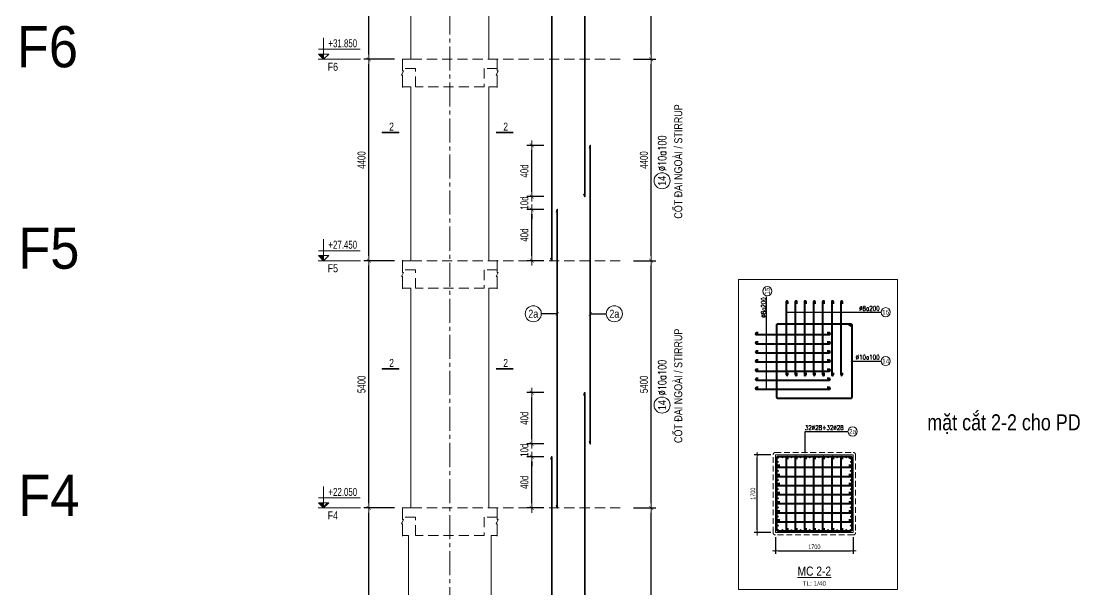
# Model space of a CAD drawing. Header units: millimetres. Extents: x 49323 to 380960, y -6102 to 181761.
# Drawn here: x 104158 to 127262, y 29842 to 42264 of the extents above; entities that cross this region are included whole.
import ezdxf
from ezdxf.enums import TextEntityAlignment as Align

# ---------------------------------------------------------------- set-up
doc = ezdxf.new("R2010")
doc.units = ezdxf.units.MM
doc.linetypes.add('CENTER2', pattern=[1.125, 0.75, -0.125, 0.125, -0.125])
doc.linetypes.add('HIDDEN2', pattern=[4.7625, 3.175, -1.5875])
doc.layers.get('0').update_dxf_attribs({"lineweight": 20})
doc.layers.get('Defpoints').update_dxf_attribs({"color": 151, "lineweight": 9})
for name, color, linetype, lineweight in [('kata_thep chu', 4, 'Continuous', 35), ('NDC_S_ANNO', 7, 'Continuous', 20), ('NDC_S_AXIS', 5, 'CENTER2', 13), ('NDC_S_BREAK-LINE', 1, 'Continuous', 15), ('NDC_S_CONTINUOUS', 3, 'Continuous', 20), ('NDC_S_DIM', 1, 'Continuous', 15), ('NDC_S_HIDDEN', 8, 'HIDDEN2', 13), ('NDC_S_LEADER', 1, 'Continuous', 15), ('NDC_S_REBAR', 4, 'Continuous', 35), ('NDC_S_STIRRUP', 4, 'Continuous', 40), ('NDC_S_SYMBOL', 1, 'Continuous', 15), ('NDC_S_TEXT SYMBOL', 7, 'Continuous', 20), ('NDC_S_THIN LINE', 8, 'Continuous', 9), ('NDC_S_VN TEXT', 7, 'Continuous', 20)]:
    doc.layers.add(name, color=color, linetype=linetype, lineweight=lineweight)
doc.styles.add('ARIAL', font='arial.ttf', dxfattribs={"width": 0.8})
doc.styles.add('DrawingTitle', font='FRADM.TTF', dxfattribs={"width": 0.95})
doc.styles.add('NDC_ANNO', font='', dxfattribs={"width": 0.8})
doc.styles.add('NDC_DIM', font='', dxfattribs={"width": 0.75})
doc.styles.add('NDC_EN TXT', font='romans.shx', dxfattribs={"width": 0.8})
doc.styles.add('NDC_VIE TXT', font='arial.ttf', dxfattribs={"width": 0.8})
doc.styles.get('NDC_ANNO').set_extended_font_data('Dotum')
doc.styles.get('NDC_DIM').set_extended_font_data('Dotum')
doc.dimstyles.new('NDC_dim_40', dxfattribs={"dimscale": 40, "dimtxt": 2.5, "dimasz": 1.5, "dimexe": 1.5, "dimexo": 2.5, "dimgap": 1, "dimtad": 1, "dimdec": 0, "dimzin": 0, "dimdsep": 46, "dimtxsty": 'NDC_DIM', "dimblk": 'DIMMARK', "dimcen": 0.09, "dimdle": 1.2, "dimclrd": 1, "dimclre": 1, "dimclrt": 3, "dimadec": 0, "dimazin": 0, "dimtfac": 1, "dimtdec": 0, "dimtix": 1, "dimtofl": 0, "dimtmove": 0, "dimatfit": 3, "dimfxl": 8, "dimfxlon": 1, "dimtolj": 1, "dimtzin": 0, "dimarcsym": 0})
doc.dimstyles.new('NDC_dim_70', dxfattribs={"dimscale": 70, "dimtxt": 2.5, "dimasz": 1.5, "dimexe": 1.5, "dimexo": 2.5, "dimgap": 1, "dimtad": 1, "dimdec": 0, "dimzin": 0, "dimdsep": 46, "dimtxsty": 'NDC_DIM', "dimblk": 'DIMMARK', "dimcen": 0.09, "dimdle": 1.2, "dimclrd": 1, "dimclre": 1, "dimclrt": 3, "dimadec": 0, "dimazin": 0, "dimtfac": 1, "dimtdec": 0, "dimtix": 1, "dimtofl": 0, "dimtmove": 0, "dimatfit": 3, "dimfxl": 8, "dimfxlon": 1, "dimtolj": 1, "dimtzin": 0, "dimarcsym": 0})
doc.dimstyles.new('NDC_dim_75', dxfattribs={"dimscale": 75, "dimtxt": 2.5, "dimasz": 1.5, "dimexe": 1.5, "dimexo": 2.5, "dimgap": 1, "dimtad": 1, "dimdec": 0, "dimzin": 0, "dimdsep": 46, "dimtxsty": 'NDC_DIM', "dimblk": 'DIMMARK', "dimcen": 0.09, "dimdle": 1.2, "dimclrd": 1, "dimclre": 1, "dimclrt": 3, "dimadec": 0, "dimazin": 0, "dimtfac": 1, "dimtdec": 0, "dimtix": 1, "dimtofl": 0, "dimtmove": 0, "dimatfit": 3, "dimfxl": 8, "dimfxlon": 1, "dimtolj": 1, "dimtzin": 0, "dimarcsym": 0})

# ---------------------------------------------------------------- blocks, each defined once
blk = doc.blocks.new('DIMMARK')
at = {"layer": 'NDC_S_DIM', "color": 1}
blk.add_line((-1.5, 0), (1, 0), dxfattribs=at)
at = {"layer": 'NDC_S_DIM', "color": 2, "const_width": 0.1}
blk.add_lwpolyline([(-0.42, -0.42), (0.42, 0.42)], dxfattribs=at)
blk = doc.blocks.new('*D16')
at = {"layer": 'Defpoints', "color": 0, "transparency": 16777216}
for p in [(111745, 31631), (112663, 31631), (112613, 25631)]:
    blk.add_point(p, dxfattribs=at)
at = {"layer": 'NDC_S_DIM', "color": 1, "lineweight": -2, "transparency": 16777216}
for p, q in [((112305, 31631), (111640, 31631)), ((111745, 25736), (111745, 31526)), ((112305, 25631), (111640, 25631))]:
    blk.add_line(p, q, dxfattribs=at)
at = {"layer": 'NDC_S_DIM', "color": 1, "lineweight": -2, "transparency": 16777216, "xscale": 105, "yscale": 105, "zscale": 105}
for p, rotation in [((111745, 31631), 90), ((111745, 25631), 270)]:
    blk.add_blockref('DIMMARK', p, dxfattribs=dict(at, rotation=rotation))
at = {"layer": 'NDC_S_DIM', "color": 3, "transparency": 16777216, "insert": (111587, 28631), "char_height": 175, "attachment_point": 5, "rotation": 90, "style": 'NDC_DIM'}
blk.add_mtext('\\A1;6000', dxfattribs=at)
blk = doc.blocks.new('*D17')
at = {"layer": 'Defpoints', "color": 0, "transparency": 16777216}
for p in [(111745, 37031), (112663, 37031), (112663, 31631)]:
    blk.add_point(p, dxfattribs=at)
at = {"layer": 'NDC_S_DIM', "color": 1, "lineweight": -2, "transparency": 16777216}
for p, q in [((112305, 37031), (111640, 37031)), ((111745, 31736), (111745, 36926)), ((112305, 31631), (111640, 31631))]:
    blk.add_line(p, q, dxfattribs=at)
at = {"layer": 'NDC_S_DIM', "color": 1, "lineweight": -2, "transparency": 16777216, "xscale": 105, "yscale": 105, "zscale": 105}
for p, rotation in [((111745, 37031), 90), ((111745, 31631), 270)]:
    blk.add_blockref('DIMMARK', p, dxfattribs=dict(at, rotation=rotation))
at = {"layer": 'NDC_S_DIM', "color": 3, "transparency": 16777216, "insert": (111587, 34331), "char_height": 175, "attachment_point": 5, "rotation": 90, "style": 'NDC_DIM'}
blk.add_mtext('\\A1;5400', dxfattribs=at)
blk = doc.blocks.new('*D18')
at = {"layer": 'Defpoints', "color": 0, "transparency": 16777216}
for p in [(111745, 41431), (112663, 41431), (112663, 37031)]:
    blk.add_point(p, dxfattribs=at)
at = {"layer": 'NDC_S_DIM', "color": 1, "lineweight": -2, "transparency": 16777216}
for p, q in [((112305, 41431), (111640, 41431)), ((111745, 37136), (111745, 41326)), ((112305, 37031), (111640, 37031))]:
    blk.add_line(p, q, dxfattribs=at)
at = {"layer": 'NDC_S_DIM', "color": 1, "lineweight": -2, "transparency": 16777216, "xscale": 105, "yscale": 105, "zscale": 105}
for p, rotation in [((111745, 41431), 90), ((111745, 37031), 270)]:
    blk.add_blockref('DIMMARK', p, dxfattribs=dict(at, rotation=rotation))
at = {"layer": 'NDC_S_DIM', "color": 3, "transparency": 16777216, "insert": (111587, 39231), "char_height": 175, "attachment_point": 5, "rotation": 90, "style": 'NDC_DIM'}
blk.add_mtext('\\A1;4400', dxfattribs=at)
blk = doc.blocks.new('*D19')
at = {"layer": 'Defpoints', "color": 0, "transparency": 16777216}
for p in [(111745, 45831), (112663, 45831), (112663, 41431)]:
    blk.add_point(p, dxfattribs=at)
at = {"layer": 'NDC_S_DIM', "color": 1, "lineweight": -2, "transparency": 16777216}
for p, q in [((112305, 45831), (111640, 45831)), ((111745, 41536), (111745, 45726)), ((112305, 41431), (111640, 41431))]:
    blk.add_line(p, q, dxfattribs=at)
at = {"layer": 'NDC_S_DIM', "color": 1, "lineweight": -2, "transparency": 16777216, "xscale": 105, "yscale": 105, "zscale": 105}
for p, rotation in [((111745, 45831), 90), ((111745, 41431), 270)]:
    blk.add_blockref('DIMMARK', p, dxfattribs=dict(at, rotation=rotation))
at = {"layer": 'NDC_S_DIM', "color": 3, "transparency": 16777216, "insert": (111587, 43631), "char_height": 175, "attachment_point": 5, "rotation": 90, "style": 'NDC_DIM'}
blk.add_mtext('\\A1;4400', dxfattribs=at)
blk = doc.blocks.new('*U2117')
at = {"layer": 'NDC_S_ANNO', "color": 0, "linetype": 'ByBlock', "lineweight": -2}
blk.add_line((-4.36, 0), (1, 0), dxfattribs=at)
at = {"layer": 'NDC_S_ANNO', "ltscale": 0.005, "const_width": 0.5}
blk.add_lwpolyline([(1, 0), (-4.36, 0)], dxfattribs=at)
at = {"layer": 'NDC_S_TEXT SYMBOL', "linetype": 'ByBlock', "lineweight": -2, "style": 'NDC_ANNO', "width": 0.8}
blk.add_attdef('DETAIL', text='', height=2.5, dxfattribs=at).set_placement((-0.64, 1.82), align=Align.MIDDLE_RIGHT)
blk = doc.blocks.new('kata_block_TD')
at = {"color": 6, "linetype": 'ByBlock', "lineweight": -2, "style": 'ARIAL', "width": 0.8}
blk.add_attdef('SECTDET2', text='', height=5, dxfattribs=at).set_placement((0, 7.97), align=Align.CENTER)
at = {"color": 0, "linetype": 'ByBlock', "lineweight": -2, "style": 'ARIAL', "width": 0.8}
blk.add_attdef('SECTDET1', text='', height=5, dxfattribs=at).set_placement((0, 1.47), align=Align.CENTER)
at = {"color": 3, "lineweight": 25, "style": 'ARIAL', "width": 0.8}
blk.add_attdef('SSCALE', text='', height=2.5, dxfattribs=at).set_placement((0, -4), align=Align.CENTER)
blk = doc.blocks.new('*D53')
at = {"layer": 'Defpoints', "color": 0, "transparency": 16777216}
for p in [(120618, 31092), (122318, 31092), (122318, 30692)]:
    blk.add_point(p, dxfattribs=at)
at = {"layer": 'NDC_S_DIM', "color": 1, "lineweight": -2, "transparency": 16777216}
for p, q in [((120618, 30992), (120618, 30632)), ((122318, 30992), (122318, 30632)), ((120678, 30692), (122258, 30692))]:
    blk.add_line(p, q, dxfattribs=at)
at = {"layer": 'NDC_S_DIM', "color": 1, "lineweight": -2, "transparency": 16777216, "xscale": 60, "yscale": 60, "zscale": 60, "rotation": 180}
blk.add_blockref('DIMMARK', (120618, 30692), dxfattribs=at)
at = {"layer": 'NDC_S_DIM', "color": 1, "lineweight": -2, "transparency": 16777216, "xscale": 60, "yscale": 60, "zscale": 60}
blk.add_blockref('DIMMARK', (122318, 30692), dxfattribs=at)
at = {"layer": 'NDC_S_DIM', "color": 3, "transparency": 16777216, "insert": (121468, 30782), "char_height": 100, "attachment_point": 5, "style": 'NDC_DIM'}
blk.add_mtext('\\A1;1700', dxfattribs=at)
blk = doc.blocks.new('*D54')
at = {"layer": 'Defpoints', "color": 0, "transparency": 16777216}
for p in [(120218, 32792), (120618, 32792), (120618, 31092)]:
    blk.add_point(p, dxfattribs=at)
at = {"layer": 'NDC_S_DIM', "color": 1, "lineweight": -2, "transparency": 16777216}
for p, q in [((120518, 32792), (120158, 32792)), ((120218, 31152), (120218, 32732)), ((120518, 31092), (120158, 31092))]:
    blk.add_line(p, q, dxfattribs=at)
at = {"layer": 'NDC_S_DIM', "color": 1, "lineweight": -2, "transparency": 16777216, "xscale": 60, "yscale": 60, "zscale": 60}
for p, rotation in [((120218, 32792), 90), ((120218, 31092), 270)]:
    blk.add_blockref('DIMMARK', p, dxfattribs=dict(at, rotation=rotation))
at = {"layer": 'NDC_S_DIM', "color": 3, "transparency": 16777216, "insert": (120128, 31942), "char_height": 100, "attachment_point": 5, "rotation": 90, "style": 'NDC_DIM'}
blk.add_mtext('\\A1;1700', dxfattribs=at)
blk = doc.blocks.new('kata_block_THEP')
at = {"layer": 'NDC_S_REBAR', "color": 0}
for p, q in [((-0.5, 0), (0.5, 0)), ((-0.35, 0.35), (0.35, -0.35)), ((0.35, 0.35), (-0.35, -0.35)), ((0, 0.5), (0, -0.5))]:
    blk.add_line(p, q, dxfattribs=at)
at = {"layer": 'NDC_S_REBAR', "color": 0, "const_width": 0.0833}
blk.add_lwpolyline([(-0.5, 0, 1), (0.5, 0, 1), (-0.5, 0, 1)], format="xyb", dxfattribs=at)
blk = doc.blocks.new('*U10')
blk.add_circle((2.5, 0), 2.5)
at = {"layer": 'NDC_S_VN TEXT', "color": 3, "style": 'NDC_EN TXT', "width": 0.75}
blk.add_attdef('DK2', text='', height=2.5, dxfattribs=at).set_placement((-0.85, 0.85), align=Align.RIGHT)
at = {"layer": 'NDC_S_VN TEXT', "color": 7, "style": 'ARIAL', "width": 0.8}
blk.add_attdef('SH3', text='', height=2.5, dxfattribs=at).set_placement((2.5, 0), align=Align.MIDDLE)
blk = doc.blocks.new('cham')
at = {"layer": 'NDC_S_REBAR'}
h = blk.add_hatch(color=253, dxfattribs=at)
h.dxf.hatch_style = 1
h.paths.add_polyline_path([(-28, 0, 1), (28, 0, 1)])
at = {"layer": 'NDC_S_REBAR', "color": 253}
blk.add_circle((0, 0), 28, dxfattribs=at)
blk = doc.blocks.new('*U61')
at = {"layer": 'NDC_S_DIM', "xscale": 0.5, "yscale": 0.5, "zscale": 0.5}
blk.add_blockref('cham', (0, 0), dxfattribs=at)
blk = doc.blocks.new('*U62')
at = {"layer": 'NDC_S_DIM', "color": 0, "linetype": 'ByBlock', "lineweight": -2, "transparency": 16777216}
for p in [(0, 0), (199, 0), (398, 0), (597, 0), (796, 0), (995, 0), (1194, 0), (1393, 0), (1592, 0)]:
    blk.add_blockref('*U61', p, dxfattribs=at)
blk = doc.blocks.new('*U63')
at = {"layer": 'NDC_S_DIM', "xscale": 0.5, "yscale": 0.5, "zscale": 0.5}
blk.add_blockref('cham', (0, 0), dxfattribs=at)
blk = doc.blocks.new('*U64')
at = {"layer": 'NDC_S_DIM', "color": 0, "linetype": 'ByBlock', "lineweight": -2, "transparency": 16777216}
for p in [(0, 0), (199, 0), (398, 0), (597, 0), (796, 0), (995, 0), (1194, 0), (1393, 0), (1592, 0)]:
    blk.add_blockref('*U63', p, dxfattribs=at)
blk = doc.blocks.new('*U65')
at = {"layer": 'NDC_S_DIM', "xscale": 0.5, "yscale": 0.5, "zscale": 0.5}
blk.add_blockref('cham', (0, 0), dxfattribs=at)
blk = doc.blocks.new('*U66')
at = {"layer": 'NDC_S_DIM', "color": 0, "linetype": 'ByBlock', "lineweight": -2, "transparency": 16777216}
for p in [(0, 0), (199, 0), (398, 0), (597, 0), (796, 0), (995, 0), (1194, 0)]:
    blk.add_blockref('*U65', p, dxfattribs=at)
blk = doc.blocks.new('*U67')
at = {"layer": 'NDC_S_DIM', "xscale": 0.5, "yscale": 0.5, "zscale": 0.5}
blk.add_blockref('cham', (0, 0), dxfattribs=at)
blk = doc.blocks.new('*U68')
at = {"layer": 'NDC_S_DIM', "color": 0, "linetype": 'ByBlock', "lineweight": -2, "transparency": 16777216}
for p in [(0, 0), (199, 0), (398, 0), (597, 0), (796, 0), (995, 0), (1194, 0)]:
    blk.add_blockref('*U67', p, dxfattribs=at)
blk = doc.blocks.new('*D178')
at = {"layer": 'Defpoints', "color": 0, "ltscale": 0.005, "transparency": 16777216}
for p in [(115301, 32751, 0), (115739, 32751), (115739, 31631)]:
    blk.add_point(p, dxfattribs=at)
at = {"layer": 'NDC_S_DIM', "color": 1, "lineweight": -2, "ltscale": 0.005, "transparency": 16777216}
for p, q in [((115564, 32751, 0), (115196, 32751, 0)), ((115301, 31736, 0), (115301, 32646, 0)), ((115564, 31631, 0), (115196, 31631, 0))]:
    blk.add_line(p, q, dxfattribs=at)
at = {"layer": 'NDC_S_DIM', "color": 1, "lineweight": -2, "ltscale": 0.005, "transparency": 16777216, "xscale": 105, "yscale": 105, "zscale": 105}
for p, rotation in [((115301, 32751, 0), 90), ((115301, 31631, 0), 270)]:
    blk.add_blockref('DIMMARK', p, dxfattribs=dict(at, rotation=rotation))
at = {"layer": 'NDC_S_DIM', "color": 3, "ltscale": 0.005, "transparency": 16777216, "insert": (115141, 32191, 0), "char_height": 175, "attachment_point": 5, "rotation": 90, "style": 'NDC_DIM'}
blk.add_mtext('\\A1;40d', dxfattribs=at)
blk = doc.blocks.new('*D179')
at = {"layer": 'Defpoints', "color": 0, "ltscale": 0.005, "transparency": 16777216}
for p in [(115301, 33031), (115739, 33031), (115739, 32751)]:
    blk.add_point(p, dxfattribs=at)
at = {"layer": 'NDC_S_DIM', "color": 1, "lineweight": -2, "ltscale": 0.005, "transparency": 16777216}
for p, q in [((115301, 33136), (115301, 33241)), ((115564, 33031), (115196, 33031)), ((115564, 32751), (115196, 32751)), ((115301, 32646), (115301, 32541))]:
    blk.add_line(p, q, dxfattribs=at)
at = {"layer": 'NDC_S_DIM', "color": 1, "lineweight": -2, "ltscale": 0.005, "transparency": 16777216, "xscale": 105, "yscale": 105, "zscale": 105}
for p, rotation in [((115301, 33031), 270), ((115301, 32751), 90)]:
    blk.add_blockref('DIMMARK', p, dxfattribs=dict(at, rotation=rotation))
at = {"layer": 'NDC_S_DIM', "color": 3, "ltscale": 0.005, "transparency": 16777216, "insert": (115141, 32891), "char_height": 175, "attachment_point": 5, "rotation": 90, "style": 'NDC_DIM'}
blk.add_mtext('\\A1;10d', dxfattribs=at)
blk = doc.blocks.new('*D180')
at = {"layer": 'Defpoints', "color": 0, "ltscale": 0.005, "transparency": 16777216}
for p in [(115301, 34151), (115739, 34151), (115739, 33031)]:
    blk.add_point(p, dxfattribs=at)
at = {"layer": 'NDC_S_DIM', "color": 1, "lineweight": -2, "ltscale": 0.005, "transparency": 16777216}
for p, q in [((115564, 34151), (115196, 34151)), ((115301, 33136), (115301, 34046)), ((115564, 33031), (115196, 33031))]:
    blk.add_line(p, q, dxfattribs=at)
at = {"layer": 'NDC_S_DIM', "color": 1, "lineweight": -2, "ltscale": 0.005, "transparency": 16777216, "xscale": 105, "yscale": 105, "zscale": 105}
for p, rotation in [((115301, 34151), 90), ((115301, 33031), 270)]:
    blk.add_blockref('DIMMARK', p, dxfattribs=dict(at, rotation=rotation))
at = {"layer": 'NDC_S_DIM', "color": 3, "ltscale": 0.005, "transparency": 16777216, "insert": (115141, 33591), "char_height": 175, "attachment_point": 5, "rotation": 90, "style": 'NDC_DIM'}
blk.add_mtext('\\A1;40d', dxfattribs=at)
blk = doc.blocks.new('*D181')
at = {"layer": 'Defpoints', "color": 0, "ltscale": 0.005, "transparency": 16777216}
for p in [(115301, 38151, 0), (115739, 38151), (115739, 37031)]:
    blk.add_point(p, dxfattribs=at)
at = {"layer": 'NDC_S_DIM', "color": 1, "lineweight": -2, "ltscale": 0.005, "transparency": 16777216}
for p, q in [((115564, 38151, 0), (115196, 38151, 0)), ((115301, 37136, 0), (115301, 38046, 0)), ((115564, 37031, 0), (115196, 37031, 0))]:
    blk.add_line(p, q, dxfattribs=at)
at = {"layer": 'NDC_S_DIM', "color": 1, "lineweight": -2, "ltscale": 0.005, "transparency": 16777216, "xscale": 105, "yscale": 105, "zscale": 105}
for p, rotation in [((115301, 38151, 0), 90), ((115301, 37031, 0), 270)]:
    blk.add_blockref('DIMMARK', p, dxfattribs=dict(at, rotation=rotation))
at = {"layer": 'NDC_S_DIM', "color": 3, "ltscale": 0.005, "transparency": 16777216, "insert": (115141, 37591, 0), "char_height": 175, "attachment_point": 5, "rotation": 90, "style": 'NDC_DIM'}
blk.add_mtext('\\A1;40d', dxfattribs=at)
blk = doc.blocks.new('*D182')
at = {"layer": 'Defpoints', "color": 0, "ltscale": 0.005, "transparency": 16777216}
for p in [(115301, 38431), (115739, 38431), (115739, 38151)]:
    blk.add_point(p, dxfattribs=at)
at = {"layer": 'NDC_S_DIM', "color": 1, "lineweight": -2, "ltscale": 0.005, "transparency": 16777216}
for p, q in [((115301, 38536), (115301, 38641)), ((115564, 38431), (115196, 38431)), ((115564, 38151), (115196, 38151)), ((115301, 38046), (115301, 37941))]:
    blk.add_line(p, q, dxfattribs=at)
at = {"layer": 'NDC_S_DIM', "color": 1, "lineweight": -2, "ltscale": 0.005, "transparency": 16777216, "xscale": 105, "yscale": 105, "zscale": 105}
for p, rotation in [((115301, 38431), 270), ((115301, 38151), 90)]:
    blk.add_blockref('DIMMARK', p, dxfattribs=dict(at, rotation=rotation))
at = {"layer": 'NDC_S_DIM', "color": 3, "ltscale": 0.005, "transparency": 16777216, "insert": (115141, 38291), "char_height": 175, "attachment_point": 5, "rotation": 90, "style": 'NDC_DIM'}
blk.add_mtext('\\A1;10d', dxfattribs=at)
blk = doc.blocks.new('*D183')
at = {"layer": 'Defpoints', "color": 0, "ltscale": 0.005, "transparency": 16777216}
for p in [(115301, 39551), (115739, 39551), (115739, 38431)]:
    blk.add_point(p, dxfattribs=at)
at = {"layer": 'NDC_S_DIM', "color": 1, "lineweight": -2, "ltscale": 0.005, "transparency": 16777216}
for p, q in [((115564, 39551), (115196, 39551)), ((115301, 38536), (115301, 39446)), ((115564, 38431), (115196, 38431))]:
    blk.add_line(p, q, dxfattribs=at)
at = {"layer": 'NDC_S_DIM', "color": 1, "lineweight": -2, "ltscale": 0.005, "transparency": 16777216, "xscale": 105, "yscale": 105, "zscale": 105}
for p, rotation in [((115301, 39551), 90), ((115301, 38431), 270)]:
    blk.add_blockref('DIMMARK', p, dxfattribs=dict(at, rotation=rotation))
at = {"layer": 'NDC_S_DIM', "color": 3, "ltscale": 0.005, "transparency": 16777216, "insert": (115141, 38991), "char_height": 175, "attachment_point": 5, "rotation": 90, "style": 'NDC_DIM'}
blk.add_mtext('\\A1;40d', dxfattribs=at)
blk = doc.blocks.new('*D239')
at = {"layer": 'Defpoints', "color": 0, "ltscale": 70, "transparency": 16777216}
for p in [(117344, 31631), (117906, 31631), (117344, 25631)]:
    blk.add_point(p, dxfattribs=at)
at = {"layer": 'NDC_S_DIM', "color": 1, "lineweight": -2, "ltscale": 70, "transparency": 16777216}
for p, q in [((117519, 31631), (118011, 31631)), ((117906, 25736), (117906, 31526)), ((117519, 25631), (118011, 25631))]:
    blk.add_line(p, q, dxfattribs=at)
at = {"layer": 'NDC_S_DIM', "color": 1, "lineweight": -2, "ltscale": 70, "transparency": 16777216, "xscale": 105, "yscale": 105, "zscale": 105}
for p, rotation in [((117906, 31631), 90), ((117906, 25631), 270)]:
    blk.add_blockref('DIMMARK', p, dxfattribs=dict(at, rotation=rotation))
at = {"layer": 'NDC_S_DIM', "color": 3, "ltscale": 70, "transparency": 16777216, "insert": (117749, 28631), "char_height": 175, "attachment_point": 5, "rotation": 90, "style": 'NDC_DIM'}
blk.add_mtext('\\A1;6000', dxfattribs=at)
blk = doc.blocks.new('*D240')
at = {"layer": 'Defpoints', "color": 0, "ltscale": 70, "transparency": 16777216}
for p in [(117344, 37031), (117906, 37031), (117344, 31631)]:
    blk.add_point(p, dxfattribs=at)
at = {"layer": 'NDC_S_DIM', "color": 1, "lineweight": -2, "ltscale": 70, "transparency": 16777216}
for p, q in [((117519, 37031), (118011, 37031)), ((117906, 31736), (117906, 36926)), ((117519, 31631), (118011, 31631))]:
    blk.add_line(p, q, dxfattribs=at)
at = {"layer": 'NDC_S_DIM', "color": 1, "lineweight": -2, "ltscale": 70, "transparency": 16777216, "xscale": 105, "yscale": 105, "zscale": 105}
for p, rotation in [((117906, 37031), 90), ((117906, 31631), 270)]:
    blk.add_blockref('DIMMARK', p, dxfattribs=dict(at, rotation=rotation))
at = {"layer": 'NDC_S_DIM', "color": 3, "ltscale": 70, "transparency": 16777216, "insert": (117749, 34331), "char_height": 175, "attachment_point": 5, "rotation": 90, "style": 'NDC_DIM'}
blk.add_mtext('\\A1;5400', dxfattribs=at)
blk = doc.blocks.new('*D241')
at = {"layer": 'Defpoints', "color": 0, "ltscale": 70, "transparency": 16777216}
for p in [(117344, 41431), (117906, 41431), (117344, 37031)]:
    blk.add_point(p, dxfattribs=at)
at = {"layer": 'NDC_S_DIM', "color": 1, "lineweight": -2, "ltscale": 70, "transparency": 16777216}
for p, q in [((117519, 41431), (118011, 41431)), ((117906, 37136), (117906, 41326)), ((117519, 37031), (118011, 37031))]:
    blk.add_line(p, q, dxfattribs=at)
at = {"layer": 'NDC_S_DIM', "color": 1, "lineweight": -2, "ltscale": 70, "transparency": 16777216, "xscale": 105, "yscale": 105, "zscale": 105}
for p, rotation in [((117906, 41431), 90), ((117906, 37031), 270)]:
    blk.add_blockref('DIMMARK', p, dxfattribs=dict(at, rotation=rotation))
at = {"layer": 'NDC_S_DIM', "color": 3, "ltscale": 70, "transparency": 16777216, "insert": (117749, 39231), "char_height": 175, "attachment_point": 5, "rotation": 90, "style": 'NDC_DIM'}
blk.add_mtext('\\A1;4400', dxfattribs=at)
blk = doc.blocks.new('*D242')
at = {"layer": 'Defpoints', "color": 0, "ltscale": 70, "transparency": 16777216}
for p in [(117344, 45831), (117906, 45831), (117344, 41431)]:
    blk.add_point(p, dxfattribs=at)
at = {"layer": 'NDC_S_DIM', "color": 1, "lineweight": -2, "ltscale": 70, "transparency": 16777216}
for p, q in [((117519, 45831), (118011, 45831)), ((117906, 41536), (117906, 45726)), ((117519, 41431), (118011, 41431))]:
    blk.add_line(p, q, dxfattribs=at)
at = {"layer": 'NDC_S_DIM', "color": 1, "lineweight": -2, "ltscale": 70, "transparency": 16777216, "xscale": 105, "yscale": 105, "zscale": 105}
for p, rotation in [((117906, 45831), 90), ((117906, 41431), 270)]:
    blk.add_blockref('DIMMARK', p, dxfattribs=dict(at, rotation=rotation))
at = {"layer": 'NDC_S_DIM', "color": 3, "ltscale": 70, "transparency": 16777216, "insert": (117749, 43631), "char_height": 175, "attachment_point": 5, "rotation": 90, "style": 'NDC_DIM'}
blk.add_mtext('\\A1;4400', dxfattribs=at)
blk = doc.blocks.new('*U2118')
blk.add_circle((-2.5, 0), 2.5)
at = {"layer": 'NDC_S_VN TEXT', "color": 7, "style": 'ARIAL', "width": 0.8}
blk.add_attdef('SH2', text='', height=2.5, dxfattribs=at).set_placement((-2.5, 0), align=Align.MIDDLE)
at = {"layer": 'NDC_S_VN TEXT', "color": 3, "style": 'NDC_EN TXT', "width": 0.75}
blk.add_attdef('DKKC1', (0.5, -1.25), '', height=2.5, dxfattribs=at)
blk = doc.blocks.new('CD')
at = {"layer": 'NDC_S_ANNO'}
blk.add_hatch(color=3, dxfattribs=at).paths.add_polyline_path([(0, 160), (-161, 160), (0, 0)])
at = {"layer": 'NDC_S_ANNO', "ltscale": 50}
h = blk.add_hatch(dxfattribs=at)
h.set_pattern_fill('ANSI31', color=256, scale=140.6, style=0)
h.paths.add_polyline_path([(0, 160), (0, 0), (161, 160)])
for p, q in [((1156, 0), (-164, 0)), ((-159, 314), (1147, 314))]:
    blk.add_line(p, q, dxfattribs=at)
for points in [[(0, 669), (0, 0)], [(0, 0), (-161, 160), (0, 160)], [(0, 0), (161, 160), (0, 160)]]:
    blk.add_lwpolyline(points, dxfattribs=at)
at = {"layer": 'NDC_S_TEXT SYMBOL', "color": 3, "style": 'NDC_DIM', "width": 0.7}
blk.add_attdef('COT', (154, 375), '', height=250, dxfattribs=at)

msp = doc.modelspace()

# ---------------------------------------------------------------- linework, layer by layer
at = {"layer": 'Defpoints'}
msp.add_lwpolyline([(119812.8, 36618.7), (123280.8, 36618.7), (123280.8, 29846.8), (119812.8, 29846.8)], close=True, dxfattribs=at)
at = {"layer": 'kata_thep chu', "color": 4, "ltscale": 0.005}
for points in [[(116438.8, 38490.7), (116458.8, 38430.7), (116458.8, 48350.7), (116438.8, 48290.7)], [(115719, 37090.7), (115739, 37030.7), (115739, 46950.7), (115719, 46890.7)], [(116558.8, 33090.7), (116578.8, 33030.7), (116578.8, 39550.7), (116558.8, 39490.7)], [(115839, 31690.7), (115859, 31630.7), (115859, 38150.7), (115839, 38090.7)], [(116438.8, 27090.7), (116458.8, 27030.7), (116458.8, 34150.7), (116438.8, 34090.7)], [(115719, 25690.7), (115739, 25630.7), (115739, 32750.7), (115719, 32690.7)]]:
    msp.add_lwpolyline(points, dxfattribs=at)
at = {"layer": 'NDC_S_AXIS', "ltscale": 700}
msp.add_line((113513.1, -3699.8), (113513.1, 179341.9), dxfattribs=at)
at = {"layer": 'NDC_S_BREAK-LINE'}
for points in [[(112478.1, 40818.2), (112478.1, 41085.7), (112455.6, 41085.7), (112500.6, 41175.7), (112478.1, 41175.7), (112478.1, 41443.2)], [(114548.1, 40818.2), (114548.1, 41085.7), (114525.6, 41085.7), (114570.6, 41175.7), (114548.1, 41175.7), (114548.1, 41443.2)], [(112478.1, 36418.2), (112478.1, 36685.7), (112455.6, 36685.7), (112500.6, 36775.7), (112478.1, 36775.7), (112478.1, 37043.2)], [(114548.1, 36418.2), (114548.1, 36685.7), (114525.6, 36685.7), (114570.6, 36775.7), (114548.1, 36775.7), (114548.1, 37043.2)], [(112478.1, 31018.2), (112478.1, 31285.7), (112455.6, 31285.7), (112500.6, 31375.7), (112478.1, 31375.7), (112478.1, 31643.2)], [(114548.1, 31018.2), (114548.1, 31285.7), (114525.6, 31285.7), (114570.6, 31375.7), (114548.1, 31375.7), (114548.1, 31643.2)]]:
    msp.add_lwpolyline(points, dxfattribs=at)
at = {"layer": 'NDC_S_CONTINUOUS'}
for points in [[(112478.1, 41430.7), (112663.1, 41430.7), (112663.1, 45230.7), (112478.1, 45230.7)], [(114548.1, 41430.7), (114363.1, 41430.7), (114363.1, 45230.7), (114548.1, 45230.7)], [(112478.1, 37030.7), (112663.1, 37030.7), (112663.1, 40830.7), (112478.1, 40830.7)], [(114548.1, 37030.7), (114363.1, 37030.7), (114363.1, 40830.7), (114548.1, 40830.7)], [(112478.1, 31630.7), (112663.1, 31630.7), (112663.1, 36430.7), (112478.1, 36430.7)], [(114548.1, 31630.7), (114363.1, 31630.7), (114363.1, 36430.7), (114548.1, 36430.7)], [(120618, 31091.6), (122318, 31091.6), (122318, 32791.6), (120618, 32791.6), (120618, 31091.6)], [(112478.1, 25630.7), (112613.1, 25630.7), (112613.1, 31030.7), (112478.1, 31030.7)], [(114548.1, 25630.7), (114413.1, 25630.7), (114413.1, 31030.7), (114548.1, 31030.7)]]:
    msp.add_lwpolyline(points, dxfattribs=at)
at = {"layer": 'NDC_S_DIM'}
for centre in [(115334.5, 35872.8), (117103.3, 35872.8)]:
    msp.add_circle(centre, 175, dxfattribs=at)
at = {"layer": 'NDC_S_HIDDEN', "ltscale": 70}
for p, q in [((117234, 41430.7), (112478.1, 41430.7)), ((117234, 37030.7), (112478.1, 37030.7)), ((117234, 31630.7), (112478.1, 31630.7))]:
    msp.add_line(p, q, dxfattribs=at)
for points in [[(114548.1, 41230.7), (114263.1, 41230.7), (114263.1, 40830.7), (112763.1, 40830.7), (112763.1, 41230.7), (112478.1, 41230.7)], [(114548.1, 36830.7), (114263.1, 36830.7), (114263.1, 36430.7), (112763.1, 36430.7), (112763.1, 36830.7), (112478.1, 36830.7)], [(114548.1, 31430.7), (114263.1, 31430.7), (114263.1, 31030.7), (112763.1, 31030.7), (112763.1, 31430.7), (112478.1, 31430.7)]]:
    msp.add_lwpolyline(points, dxfattribs=at)
at = {"layer": 'NDC_S_HIDDEN', "ltscale": 40}
msp.add_lwpolyline([(120568, 31091.6), (120568, 32791.6, -0.4142136), (120618, 32841.6), (122318, 32841.6, -0.4142136), (122368, 32791.6), (122368, 31091.6, -0.4142136), (122318, 31041.6), (120618, 31041.6, -0.4142136), (120568, 31091.6)], format="xyb", dxfattribs=at)
at = {"layer": 'NDC_S_STIRRUP'}
for points in [[(120889, 36090.5), (120889, 36132.5, 1), (120853, 36132.5), (120853, 34540.5, 1), (120889, 34540.5), (120889, 34582.5)], [(121088, 36090.5), (121088, 36132.5, 1), (121052, 36132.5), (121052, 34540.5, 1), (121088, 34540.5), (121088, 34582.5)], [(121287, 36090.5), (121287, 36132.5, 1), (121251, 36132.5), (121251, 34540.5, 1), (121287, 34540.5), (121287, 34582.5)], [(121486, 36090.5), (121486, 36132.5, 1), (121450, 36132.5), (121450, 34540.5, 1), (121486, 34540.5), (121486, 34582.5)], [(121685, 36090.5), (121685, 36132.5, 1), (121649, 36132.5), (121649, 34540.5, 1), (121685, 34540.5), (121685, 34582.5)], [(121884, 36090.5), (121884, 36132.5, 1), (121848, 36132.5), (121848, 34540.5, 1), (121884, 34540.5), (121884, 34582.5)], [(122083, 36090.5), (122083, 36132.5, 1), (122047, 36132.5), (122047, 34540.5, 1), (122083, 34540.5), (122083, 34582.5)], [(122224, 35613.6), (122264, 35653.6, -0.4142136), (122283, 35634.6), (122283, 34042.6, -0.4142136), (122264, 34023.6), (120672, 34023.6, -0.4142136), (120653, 34042.6), (120653, 35634.6, -0.4142136), (120672, 35653.6), (122264, 35653.6, -0.4142136), (122283, 35634.6), (122243, 35594.6)], [(120243.2, 35453.6), (120201.2, 35453.6, 1), (120201.2, 35417.6), (121793.2, 35417.6, 1), (121793.2, 35453.6), (121751.2, 35453.6)], [(120243.2, 35254.6), (120201.2, 35254.6, 1), (120201.2, 35218.6), (121793.2, 35218.6, 1), (121793.2, 35254.6), (121751.2, 35254.6)], [(120243.2, 35055.6), (120201.2, 35055.6, 1), (120201.2, 35019.6), (121793.2, 35019.6, 1), (121793.2, 35055.6), (121751.2, 35055.6)], [(120243.2, 34856.6), (120201.2, 34856.6, 1), (120201.2, 34820.6), (121793.2, 34820.6, 1), (121793.2, 34856.6), (121751.2, 34856.6)], [(120243.2, 34657.6), (120201.2, 34657.6, 1), (120201.2, 34621.6), (121793.2, 34621.6, 1), (121793.2, 34657.6), (121751.2, 34657.6)], [(120243.2, 34458.6), (120201.2, 34458.6, 1), (120201.2, 34422.6), (121793.2, 34422.6, 1), (121793.2, 34458.6), (121751.2, 34458.6)], [(120243.2, 34259.6), (120201.2, 34259.6, 1), (120201.2, 34223.6), (121793.2, 34223.6, 1), (121793.2, 34259.6), (121751.2, 34259.6)], [(122224, 32716.6), (122264, 32756.6, -0.4142136), (122283, 32737.6), (122283, 31145.6, -0.4142136), (122264, 31126.6), (120672, 31126.6, -0.4142136), (120653, 31145.6), (120653, 32737.6, -0.4142136), (120672, 32756.6), (122264, 32756.6, -0.4142136), (122283, 32737.6), (122243, 32697.6)], [(120889, 32695.6), (120889, 32737.6, 1), (120853, 32737.6), (120853, 31145.6, 1), (120889, 31145.6), (120889, 31187.6)], [(121088, 32695.6), (121088, 32737.6, 1), (121052, 32737.6), (121052, 31145.6, 1), (121088, 31145.6), (121088, 31187.6)], [(121287, 32695.6), (121287, 32737.6, 1), (121251, 32737.6), (121251, 31145.6, 1), (121287, 31145.6), (121287, 31187.6)], [(121486, 32695.6), (121486, 32737.6, 1), (121450, 32737.6), (121450, 31145.6, 1), (121486, 31145.6), (121486, 31187.6)], [(121685, 32695.6), (121685, 32737.6, 1), (121649, 32737.6), (121649, 31145.6, 1), (121685, 31145.6), (121685, 31187.6)], [(121884, 32695.6), (121884, 32737.6, 1), (121848, 32737.6), (121848, 31145.6, 1), (121884, 31145.6), (121884, 31187.6)], [(122083, 32695.6), (122083, 32737.6, 1), (122047, 32737.6), (122047, 31145.6, 1), (122083, 31145.6), (122083, 31187.6)], [(120714, 32556.6), (120672, 32556.6, 1), (120672, 32520.6), (122264, 32520.6, 1), (122264, 32556.6), (122222, 32556.6)], [(120714, 32357.6), (120672, 32357.6, 1), (120672, 32321.6), (122264, 32321.6, 1), (122264, 32357.6), (122222, 32357.6)], [(120714, 32158.6), (120672, 32158.6, 1), (120672, 32122.6), (122264, 32122.6, 1), (122264, 32158.6), (122222, 32158.6)], [(120714, 31959.6), (120672, 31959.6, 1), (120672, 31923.6), (122264, 31923.6, 1), (122264, 31959.6), (122222, 31959.6)], [(120714, 31760.6), (120672, 31760.6, 1), (120672, 31724.6), (122264, 31724.6, 1), (122264, 31760.6), (122222, 31760.6)], [(120714, 31561.6), (120672, 31561.6, 1), (120672, 31525.6), (122264, 31525.6, 1), (122264, 31561.6), (122222, 31561.6)], [(120714, 31362.6), (120672, 31362.6, 1), (120672, 31326.6), (122264, 31326.6, 1), (122264, 31362.6), (122222, 31362.6)]]:
    msp.add_lwpolyline(points, format="xyb", dxfattribs=at)

# ---------------------------------------------------------------- block references
at = {"layer": 'NDC_S_DIM'}
ref = msp.add_blockref('CD', (110756.4, 41430.7), dxfattribs=dict(at, xscale=0.7, yscale=0.7, zscale=0.7))
ref.add_attrib('COT', '+31.850', (110864.1, 41693), dxfattribs={"layer": '0', "color": 3, "height": 175, "style": 'NDC_DIM', "width": 0.75})
ref = msp.add_blockref('CD', (110756.4, 37030.7), dxfattribs=dict(at, xscale=0.7, yscale=0.7, zscale=0.7))
ref.add_attrib('COT', '+27.450', (110864.1, 37293), dxfattribs={"layer": '0', "color": 3, "height": 175, "style": 'NDC_DIM', "width": 0.75})
for name, p in [('*U62', (120672, 32737.9)), ('*U64', (120672, 31145.6))]:
    msp.add_blockref(name, p, dxfattribs=at)
at = {"layer": 'NDC_S_DIM', "rotation": 89.99999999988268}
for name, p in [('*U66', (120672, 31344.6)), ('*U68', (122264, 31344.6))]:
    msp.add_blockref(name, p, dxfattribs=at)
at = {"layer": 'NDC_S_DIM'}
ref = msp.add_blockref('CD', (110756.4, 31630.7), dxfattribs=dict(at, xscale=0.7, yscale=0.7, zscale=0.7))
ref.add_attrib('COT', '+22.050', (110864.1, 31893), dxfattribs={"layer": '0', "color": 3, "height": 175, "style": 'NDC_DIM', "width": 0.75})
at = {"layer": 'NDC_S_REBAR', "xscale": 28, "yscale": 28, "zscale": 28}
for p in [(120672, 32737.6), (120672, 32638.1), (120771.5, 32737.6), (120871, 32737.6), (120970.5, 32737.6), (121070, 32737.6), (121169.5, 32737.6), (121269, 32737.6), (121368.5, 32737.6), (121468, 32737.6), (121567.5, 32737.6), (121667, 32737.6), (121766.5, 32737.6), (121866, 32737.6), (121965.5, 32737.6), (122065, 32737.6), (122164.5, 32737.6), (122264, 32737.6), (122264, 32638.1), (120672, 32538.6), (120672, 32439.1), (120672, 32339.6), (122264, 32538.6), (122264, 32439.1), (122264, 32339.6), (120672, 32240.1), (120672, 32140.6), (122264, 32240.1), (122264, 32140.6), (120672, 32041.1), (120672, 31941.6), (122264, 32041.1), (122264, 31941.6), (120672, 31842.1), (120672, 31742.6), (120672, 31643.1), (122264, 31842.1), (122264, 31742.6), (122264, 31643.1), (120672, 31543.6), (120672, 31444.1), (122264, 31543.6), (122264, 31444.1), (120672, 31344.6), (120672, 31245.1), (122264, 31344.6), (122264, 31245.1), (120672, 31145.6), (120771.5, 31145.6), (120871, 31145.6), (120970.5, 31145.6), (121070, 31145.6), (121169.5, 31145.6), (121269, 31145.6), (121368.5, 31145.6), (121468, 31145.6), (121567.5, 31145.6), (121667, 31145.6), (121766.5, 31145.6), (121866, 31145.6), (121965.5, 31145.6), (122065, 31145.6), (122164.5, 31145.6), (122264, 31145.6)]:
    msp.add_blockref('kata_block_THEP', p, dxfattribs=at)
at = {"layer": 'NDC_S_SYMBOL', "xscale": 70, "yscale": 70, "zscale": 70}
for p in [(112336.5, 39833), (114827.7, 39833), (112336.5, 34670.5), (114827.7, 34670.5)]:
    msp.add_blockref('*U2117', p, dxfattribs=at).add_auto_attribs({'DETAIL': '2'})
at = {"layer": 'NDC_S_THIN LINE', "rotation": 90}
for name, p, xscale, yscale, zscale, values in [('*U2118', (118144.5, 38952.4), 70, 70, 70, {'SH2': '14', 'DKKC1': '%%c10a100'}), ('*U10', (120442.8, 36265.8), 40, 40, 40, {'SH3': '15', 'DK2': '%%c8a200'}), ('*U2118', (118144.5, 34052.4), 70, 70, 70, {'SH2': '14', 'DKKC1': '%%c10a100'})]:
    msp.add_blockref(name, p, dxfattribs=dict(at, xscale=xscale, yscale=yscale, zscale=zscale)).add_auto_attribs(values)
at = {"layer": 'NDC_S_THIN LINE', "xscale": 40, "yscale": 40, "zscale": 40}
for p, values in [((122926.1, 35906.2), {'SH3': '15', 'DK2': '%%c8a200'}), ((122926.1, 34838.6), {'SH3': '14', 'DK2': '%%c10a100'}), ((122202.3, 33301.6), {'SH3': '2a', 'DK2': '32%%c28+32%%c28 '})]:
    msp.add_blockref('*U10', p, dxfattribs=at).add_auto_attribs(values)
at = {"layer": 'NDC_S_VN TEXT'}
ref = msp.add_blockref('kata_block_TD', (121468, 30091.6), dxfattribs=dict(at, xscale=40, yscale=40, zscale=40))
ref.add_attrib('SECTDET1', '%%uMC 2-2', dxfattribs={"layer": '0', "color": 0, "linetype": 'ByBlock', "lineweight": -2, "height": 200, "style": 'ARIAL', "width": 0.8}).set_placement((121468, 30150.5), align=Align.CENTER)
ref.add_attrib('SSCALE', 'TL: 1/40', dxfattribs={"layer": '0', "color": 3, "lineweight": 25, "height": 100, "style": 'ARIAL', "width": 0.8}).set_placement((121468, 29931.7), align=Align.CENTER)

# ---------------------------------------------------------------- texts
at = {"color": 1, "char_height": 900, "width": 4481.166, "attachment_point": 1, "style": 'DrawingTitle'}
for s, insert in [('F6', (104064.6, 42155.9)), ('F5', (104095, 37755.9)), ('F4', (104095, 32355.9))]:
    msp.add_mtext(s, dxfattribs=dict(at, insert=insert))
at = {"layer": 'NDC_S_VN TEXT', "style": 'NDC_VIE TXT', "width": 0.8}
for s, height, p in [('F6', 175, (110845.9, 41266.6)), ('F5', 175, (110845.9, 36866.6)), ('mặt cắt 2-2 cho PD', 350, (123933.2, 33501.4)), ('F4', 175, (110845.9, 31466.6))]:
    msp.add_text(s, height=height, dxfattribs=at).set_placement(p, align=Align.MIDDLE_LEFT)
for p in [(118498.6, 37948.9), (118498.6, 33048.9)]:
    msp.add_text('CỐT ĐAI NGOÀI / STIRRUP', height=175, rotation=90, dxfattribs=at).set_placement(p, align=Align.MIDDLE_LEFT)
at = {"layer": 'NDC_S_VN TEXT', "color": 7, "style": 'ARIAL', "width": 0.8}
for p in [(115334.5, 35872.8), (117103.3, 35872.8)]:
    msp.add_text('2a', height=175, dxfattribs=at).set_placement(p, align=Align.MIDDLE)

# ---------------------------------------------------------------- dimensions: what is measured, and where the dimension line sits
at = {"layer": 'NDC_S_DIM'}
for base, p1, p2, angle, dimstyle, picture, middle in [((111744.6, 45830.7), (112663.1, 41430.7), (112663.1, 45830.7), 90, 'NDC_dim_70', '*D19', (111587, 43630.7)), ((111744.6, 41430.7), (112663.1, 37030.7), (112663.1, 41430.7), 90, 'NDC_dim_70', '*D18', (111587, 39230.7)), ((111744.6, 37030.7), (112663.1, 31630.7), (112663.1, 37030.7), 90, 'NDC_dim_70', '*D17', (111587, 34330.7)), ((120218, 32791.6), (120618, 31091.6), (120618, 32791.6), 270, 'NDC_dim_40', '*D54', (120127.9, 31941.6)), ((111744.6, 31630.7), (112613.1, 25630.7), (112663.1, 31630.7), 90, 'NDC_dim_70', '*D16', (111587, 28630.7))]:
    dim = msp.add_linear_dim(base=base, p1=p1, p2=p2, angle=angle, dimstyle=dimstyle, dxfattribs=at)
    dim.commit()
    dim.dimension.update_dxf_attribs({"geometry": picture, "text_midpoint": middle})
at = {"layer": 'NDC_S_DIM', "ltscale": 70}
for base, p1, p2, picture, middle in [((117906.3, 45830.7), (117344, 41430.7), (117344, 45830.7), '*D242', (117748.7, 43630.7)), ((117906.3, 41430.7), (117344, 37030.7), (117344, 41430.7), '*D241', (117748.7, 39230.7)), ((117906.3, 37030.7), (117344, 31630.7), (117344, 37030.7), '*D240', (117748.7, 34330.7)), ((117906.3, 31630.7), (117344, 25630.7), (117344, 31630.7), '*D239', (117748.7, 28630.7))]:
    dim = msp.add_linear_dim(base=base, p1=p1, p2=p2, angle=90, dimstyle='NDC_dim_70', override={"dimtmove": 1}, dxfattribs=at)
    dim.commit()
    dim.dimension.update_dxf_attribs({"geometry": picture, "text_midpoint": middle})
at = {"layer": 'NDC_S_DIM', "ltscale": 0.005}
for base, p1, p2, text, picture, middle in [((115300.8, 39550.7), (115739, 38430.7), (115739, 39550.7), '40d', '*D183', (115141.4, 38990.7)), ((115300.8, 38430.7), (115739, 38150.7), (115739, 38430.7), '10d', '*D182', (115141.4, 38290.7)), ((115300.8, 38150.7, 0), (115739, 37030.7), (115739, 38150.7), '40d', '*D181', (115141.4, 37590.7, 0)), ((115300.8, 34150.7), (115739, 33030.7), (115739, 34150.7), '40d', '*D180', (115141.4, 33590.7)), ((115300.8, 33030.7), (115739, 32750.7), (115739, 33030.7), '10d', '*D179', (115141.4, 32890.7)), ((115300.8, 32750.7, 0), (115739, 31630.7), (115739, 32750.7), '40d', '*D178', (115141.4, 32190.7, 0))]:
    dim = msp.add_linear_dim(base=base, p1=p1, p2=p2, angle=90, text=text, dimstyle='NDC_dim_70', dxfattribs=at)
    dim.commit()
    dim.dimension.update_dxf_attribs({"geometry": picture, "text_midpoint": middle})
at = {"layer": 'NDC_S_DIM'}
dim = msp.add_linear_dim(base=(122318, 30691.6), p1=(120618, 31091.6), p2=(122318, 31091.6), dimstyle='NDC_dim_40', dxfattribs=at)
dim.commit()
dim.dimension.update_dxf_attribs({"geometry": '*D53', "text_midpoint": (121468, 30781.7)})

# ---------------------------------------------------------------- leaders
at = {"layer": 'NDC_S_LEADER', "ltscale": 0.005}
for points in [[(115859, 35872.8), (115509.5, 35872.8)], [(116578.8, 35872.8), (116928.3, 35872.8)]]:
    msp.add_leader(points, dimstyle='NDC_dim_75', override={"dimasz": 1, "dimldrblk": 'ARCHTICK'}, dxfattribs=at)
at = {"layer": 'NDC_S_THIN LINE'}
for points in [[(120427.5, 34223.6), (120427.5, 36252.5)], [(120427.5, 34422.6), (120427.5, 36252.5)], [(120427.5, 34621.6), (120427.5, 36252.5)], [(120427.5, 34820.6), (120427.5, 36252.5)], [(120427.5, 35019.6), (120427.5, 36252.5)], [(120427.5, 35218.6), (120427.5, 36252.5)], [(120427.5, 35417.6), (120427.5, 36252.5)], [(120853, 35906.2), (122926.1, 35906.2)], [(121052, 35906.2), (122926.1, 35906.2)], [(121251, 35906.2), (122926.1, 35906.2)], [(121450, 35906.2), (122926.1, 35906.2)], [(121649, 35906.2), (122926.1, 35906.2)], [(121848, 35906.2), (122926.1, 35906.2)], [(122047, 35906.2), (122926.1, 35906.2)], [(122283, 34838.6), (122926.1, 34838.6)], [(121268.3, 32841.6), (121268.3, 33301.6), (122202.3, 33301.6)]]:
    msp.add_leader(points, dimstyle='NDC_dim_40', override={"dimasz": 1, "dimldrblk": 'ARCHTICK'}, dxfattribs=at)

doc.saveas('drawing.dxf')
